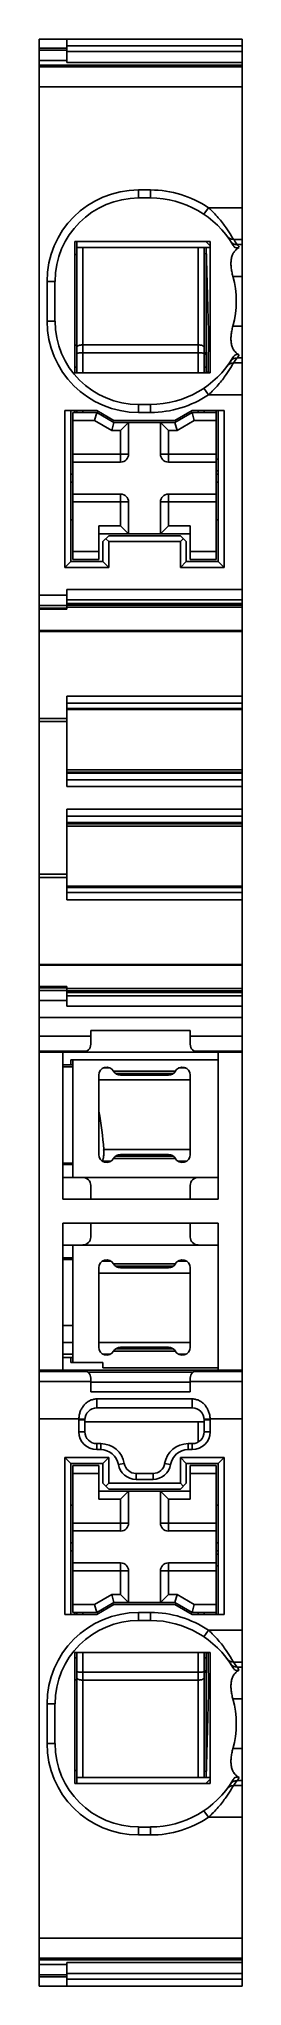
# Model space of a CAD drawing. Header units: millimetres. Extents: x 156 to 169, y 201 to 325.
import ezdxf

# ---------------------------------------------------------------- set-up
doc = ezdxf.new("R2010")
doc.units = ezdxf.units.MM
doc.header["$LTSCALE"] = 23.1
for name, color, linetype in [('0207B19300_DXF_CONTINUOUS_LINE', 7, 'CONTINUOUS'), ('0207B19400_DXF_CONTINUOUS_LINE', 7, 'CONTINUOUS'), ('0207L2XX00_DXF_CONTINUOUS_LINE', 7, 'CONTINUOUS'), ('0207P3XX00_DXF_CONTINUOUS_LINE', 7, 'CONTINUOUS')]:
    doc.layers.add(name, color=color, linetype=linetype)

msp = doc.modelspace()

# ---------------------------------------------------------------- linework, layer by layer
at = {"layer": '0207B19300_DXF_CONTINUOUS_LINE', "linetype": 'Continuous'}
for p, q in [((158.64, 312.3), (158.64, 311.72)), ((167.13, 311.92), (158.64, 311.92)), ((166.75, 311.92), (166.75, 311.72)), ((166.86, 312.3), (167.13, 312.03)), ((158.38, 252.61), (158.38, 260.1)), ((160.03, 254.07), (160.03, 259.14)), ((160.98, 259.39), (164.92, 259.39)), ((164.78, 259.24), (161.11, 259.24)), ((164.48, 259.14), (161.42, 259.14)), ((165.86, 259.14), (165.86, 254.07)), ((164.92, 253.82), (160.98, 253.82)), ((161.11, 253.97), (164.78, 253.97)), ((161.42, 254.07), (164.48, 254.07)), ((158.38, 240.81), (158.38, 248.3)), ((160.03, 241.78), (160.03, 246.85)), ((160.98, 247.1), (164.92, 247.1)), ((164.78, 246.95), (161.11, 246.95)), ((164.48, 246.85), (161.42, 246.85)), ((165.86, 246.85), (165.86, 241.78)), ((164.92, 241.52), (160.98, 241.52)), ((161.11, 241.67), (164.78, 241.67)), ((161.42, 241.78), (164.48, 241.78)), ((158.64, 213.96), (158.64, 214.54)), ((158.64, 214.34), (167.13, 214.34)), ((166.75, 214.54), (166.75, 214.34)), ((167.13, 214.23), (166.86, 213.96))]:
    msp.add_line(p, q, dxfattribs=at)
for centre, start, end in [((160.54, 259.14), 30, 180), ((165.35, 259.14), 0, 150), ((161.42, 259.64), 210, 270), ((164.48, 259.64), 270, 330), ((160.54, 254.07), 180, 330), ((161.42, 253.56), 90, 150), ((164.48, 253.56), 30, 90), ((165.35, 254.07), 210, 0), ((160.54, 246.85), 30, 180), ((165.35, 246.85), 0, 150), ((161.42, 247.35), 210, 270), ((164.48, 247.35), 270, 330), ((160.54, 241.78), 180, 330), ((161.42, 241.27), 90, 150), ((164.48, 241.27), 30, 90), ((165.35, 241.78), 210, 0)]:
    msp.add_arc(centre, 0.507, start, end, dxfattribs=at)
at = {"layer": '0207B19400_DXF_CONTINUOUS_LINE', "linetype": 'Continuous'}
for p, q in [((158.64, 303.93), (158.64, 311.72)), ((159.02, 303.93), (159.02, 311.92)), ((166.37, 311.92), (166.37, 303.93)), ((166.75, 311.72), (166.75, 303.93)), ((159.02, 305.71), (166.37, 305.71)), ((159.02, 305.21), (166.37, 305.21)), ((158.64, 301.4), (158.64, 301.52)), ((159.02, 301.4), (159.02, 301.52)), ((166.37, 301.52), (166.37, 301.4)), ((166.75, 301.52), (166.75, 301.4)), ((166.37, 237.02), (166.37, 235.73)), ((158.64, 224.74), (158.64, 224.86)), ((159.02, 224.74), (159.02, 224.86)), ((166.37, 224.86), (166.37, 224.74)), ((166.75, 224.86), (166.75, 224.74)), ((158.64, 214.54), (158.64, 222.32)), ((159.02, 214.34), (159.02, 222.32)), ((166.37, 222.32), (166.37, 214.34)), ((166.75, 222.32), (166.75, 214.54)), ((166.37, 221.05), (159.02, 221.05)), ((166.37, 220.55), (159.02, 220.55))]:
    msp.add_line(p, q, dxfattribs=at)
for points, knots in [([(158.64, 305.55), (158.64, 305.55), (158.64, 305.56), (158.64, 305.58), (158.65, 305.6), (158.67, 305.61), (158.68, 305.63), (158.7, 305.64), (158.72, 305.65), (158.75, 305.66), (158.78, 305.68), (158.81, 305.69), (158.84, 305.69), (158.88, 305.7), (158.94, 305.71), (158.99, 305.71), (159.02, 305.71)], [0, 0, 0, 0, 0.036762, 0.074971, 0.115873, 0.160395, 0.209137, 0.262415, 0.320319, 0.382758, 0.449506, 0.520225, 0.594491, 0.67181, 0.833328, 1, 1, 1, 1]), ([(166.75, 305.55), (166.75, 305.55), (166.75, 305.56), (166.74, 305.58), (166.73, 305.6), (166.72, 305.61), (166.7, 305.63), (166.68, 305.64), (166.66, 305.65), (166.64, 305.66), (166.61, 305.68), (166.58, 305.69), (166.55, 305.69), (166.5, 305.7), (166.44, 305.71), (166.39, 305.71), (166.37, 305.71)], [0, 0, 0, 0, 0.036762, 0.074971, 0.115873, 0.160395, 0.209137, 0.262415, 0.320319, 0.382758, 0.449506, 0.520225, 0.594491, 0.67181, 0.833328, 1, 1, 1, 1]), ([(158.64, 305.15), (158.64, 305.15), (158.64, 305.16), (158.64, 305.16), (158.64, 305.16), (158.65, 305.16), (158.65, 305.17), (158.65, 305.17), (158.66, 305.17), (158.67, 305.18), (158.68, 305.18), (158.7, 305.19), (158.73, 305.19), (158.75, 305.19), (158.78, 305.2), (158.81, 305.2), (158.84, 305.2), (158.89, 305.21), (158.94, 305.21), (158.99, 305.21), (159.02, 305.21)], [0, 0, 0, 0, 0.007399, 0.015485, 0.024785, 0.035643, 0.048264, 0.062767, 0.079212, 0.097626, 0.14035, 0.190786, 0.248598, 0.313326, 0.384417, 0.461238, 0.54309, 0.62922, 0.811068, 1, 1, 1, 1]), ([(166.75, 305.15), (166.75, 305.15), (166.75, 305.16), (166.75, 305.16), (166.74, 305.16), (166.74, 305.16), (166.74, 305.17), (166.73, 305.17), (166.73, 305.17), (166.72, 305.18), (166.7, 305.18), (166.68, 305.19), (166.66, 305.19), (166.64, 305.19), (166.61, 305.2), (166.58, 305.2), (166.55, 305.2), (166.5, 305.21), (166.44, 305.21), (166.39, 305.21), (166.37, 305.21)], [0, 0, 0, 0, 0.007399, 0.015485, 0.024785, 0.035643, 0.048264, 0.062767, 0.079212, 0.097626, 0.14035, 0.190786, 0.248598, 0.313326, 0.384417, 0.461238, 0.54309, 0.62922, 0.811068, 1, 1, 1, 1]), ([(158.64, 221.11), (158.64, 221.11), (158.64, 221.1), (158.64, 221.1), (158.64, 221.1), (158.65, 221.09), (158.65, 221.09), (158.65, 221.09), (158.66, 221.09), (158.67, 221.08), (158.68, 221.08), (158.7, 221.07), (158.73, 221.07), (158.75, 221.06), (158.78, 221.06), (158.81, 221.06), (158.84, 221.05), (158.89, 221.05), (158.94, 221.05), (158.99, 221.05), (159.02, 221.05)], [0, 0, 0, 0, 0.007399, 0.015485, 0.024785, 0.035643, 0.048264, 0.062767, 0.079212, 0.097626, 0.14035, 0.190786, 0.248598, 0.313326, 0.384417, 0.461238, 0.54309, 0.62922, 0.811068, 1, 1, 1, 1]), ([(166.75, 221.11), (166.75, 221.11), (166.75, 221.1), (166.75, 221.1), (166.74, 221.1), (166.74, 221.09), (166.74, 221.09), (166.73, 221.09), (166.73, 221.09), (166.72, 221.08), (166.7, 221.08), (166.68, 221.07), (166.66, 221.07), (166.64, 221.06), (166.61, 221.06), (166.58, 221.06), (166.55, 221.05), (166.5, 221.05), (166.44, 221.05), (166.39, 221.05), (166.37, 221.05)], [0, 0, 0, 0, 0.007399, 0.015485, 0.024785, 0.035643, 0.048264, 0.062767, 0.079212, 0.097626, 0.14035, 0.190786, 0.248598, 0.313326, 0.384417, 0.461238, 0.54309, 0.62922, 0.811068, 1, 1, 1, 1]), ([(158.64, 220.71), (158.64, 220.71), (158.64, 220.7), (158.64, 220.68), (158.65, 220.66), (158.67, 220.65), (158.68, 220.63), (158.7, 220.62), (158.72, 220.61), (158.75, 220.59), (158.78, 220.58), (158.81, 220.57), (158.84, 220.57), (158.88, 220.56), (158.94, 220.55), (158.99, 220.55), (159.02, 220.55)], [0, 0, 0, 0, 0.036762, 0.074971, 0.115873, 0.160395, 0.209137, 0.262415, 0.320319, 0.382758, 0.449506, 0.520225, 0.594491, 0.67181, 0.833328, 1, 1, 1, 1]), ([(166.75, 220.71), (166.75, 220.71), (166.75, 220.7), (166.74, 220.68), (166.73, 220.66), (166.72, 220.65), (166.7, 220.63), (166.68, 220.62), (166.66, 220.61), (166.64, 220.59), (166.61, 220.58), (166.58, 220.57), (166.55, 220.57), (166.5, 220.56), (166.44, 220.55), (166.39, 220.55), (166.37, 220.55)], [0, 0, 0, 0, 0.036762, 0.074971, 0.115873, 0.160395, 0.209137, 0.262415, 0.320319, 0.382758, 0.449506, 0.520225, 0.594491, 0.67181, 0.833328, 1, 1, 1, 1])]:
    msp.add_open_spline(points, degree=3, knots=knots, dxfattribs=at)
at = {"layer": '0207L2XX00_DXF_CONTINUOUS_LINE', "linetype": 'Continuous'}
for p, q in [((158.38, 292.02), (158.38, 301.4)), ((159.91, 301.4), (158.38, 301.4)), ((159.77, 300.89), (158.38, 300.89)), ((159.91, 301.4), (159.77, 300.89)), ((160.87, 300.26), (159.77, 300.89)), ((161, 300.76), (159.91, 301.4)), ((161, 300.76), (160.87, 300.26)), ((164.89, 300.76), (161, 300.76)), ((161.93, 300.76), (161.43, 300.26)), ((161.93, 298.74), (161.93, 300.76)), ((163.96, 300.76), (163.96, 298.74)), ((163.96, 300.76), (164.47, 300.26)), ((165.99, 301.4), (164.89, 300.76)), ((164.89, 300.76), (165.03, 300.26)), ((166.12, 300.89), (165.03, 300.26)), ((167.51, 301.4), (165.99, 301.4)), ((166.12, 300.89), (165.99, 301.4)), ((167.51, 300.89), (166.12, 300.89)), ((167.51, 301.4), (167.51, 292.02)), ((161.43, 300.26), (160.87, 300.26)), ((161.43, 298.23), (161.43, 300.26)), ((164.47, 298.23), (164.47, 300.26)), ((165.03, 300.26), (164.47, 300.26)), ((161.93, 298.74), (158.38, 298.74)), ((161.43, 298.23), (158.38, 298.23)), ((167.51, 298.74), (163.96, 298.74)), ((167.51, 298.23), (164.47, 298.23)), ((161.43, 296.2), (158.38, 296.2)), ((161.93, 295.69), (158.38, 295.69)), ((161.43, 294.17), (161.43, 296.2)), ((161.93, 293.67), (161.93, 295.69)), ((163.96, 295.69), (163.96, 293.67)), ((167.51, 295.69), (163.96, 295.69)), ((164.47, 294.17), (164.47, 296.2)), ((167.51, 296.2), (164.47, 296.2)), ((160.03, 292.02), (160.03, 294.17)), ((160.03, 294.17), (161.43, 294.17)), ((165.86, 293.67), (160.03, 293.67)), ((161.93, 293.67), (161.43, 294.17)), ((163.96, 293.67), (164.47, 294.17)), ((164.47, 294.17), (165.86, 294.17)), ((165.86, 292.02), (165.86, 294.17)), ((160.03, 292.53), (158.38, 292.53)), ((160.03, 292.02), (158.38, 292.02)), ((167.51, 292.53), (165.86, 292.53)), ((167.51, 292.02), (165.86, 292.02)), ((158.38, 234.24), (160.03, 234.24)), ((158.38, 224.86), (158.38, 234.24)), ((158.38, 233.73), (160.03, 233.73)), ((160.03, 232.09), (160.03, 234.24)), ((165.86, 234.24), (167.51, 234.24)), ((165.86, 232.09), (165.86, 234.24)), ((165.86, 233.73), (167.51, 233.73)), ((167.51, 224.86), (167.51, 234.24)), ((165.86, 232.59), (160.03, 232.59)), ((161.93, 232.59), (161.43, 232.09)), ((161.93, 230.56), (161.93, 232.59)), ((163.96, 232.59), (163.96, 230.56)), ((163.96, 232.59), (164.47, 232.09)), ((161.43, 232.09), (160.03, 232.09)), ((161.43, 230.06), (161.43, 232.09)), ((165.86, 232.09), (164.47, 232.09)), ((164.47, 230.06), (164.47, 232.09)), ((161.93, 230.56), (158.38, 230.56)), ((158.38, 230.06), (161.43, 230.06)), ((167.51, 230.56), (163.96, 230.56)), ((164.47, 230.06), (167.51, 230.06)), ((158.38, 228.03), (161.43, 228.03)), ((158.38, 227.52), (161.93, 227.52)), ((161.43, 226), (161.43, 228.03)), ((161.93, 225.5), (161.93, 227.52)), ((163.96, 227.52), (167.51, 227.52)), ((163.96, 227.52), (163.96, 225.5)), ((164.47, 228.03), (167.51, 228.03)), ((164.47, 226), (164.47, 228.03)), ((158.38, 225.37), (159.77, 225.37)), ((158.38, 224.86), (159.91, 224.86)), ((159.77, 225.37), (160.87, 226)), ((159.77, 225.37), (159.91, 224.86)), ((159.91, 224.86), (161, 225.5)), ((160.87, 226), (161.43, 226)), ((161, 225.5), (160.87, 226)), ((161, 225.5), (164.89, 225.5)), ((161.93, 225.5), (161.43, 226)), ((163.96, 225.5), (164.47, 226)), ((164.47, 226), (165.03, 226)), ((164.89, 225.5), (165.03, 226)), ((164.89, 225.5), (165.99, 224.86)), ((165.03, 226), (166.12, 225.37)), ((165.99, 224.86), (166.12, 225.37)), ((165.99, 224.86), (167.51, 224.86)), ((166.12, 225.37), (167.51, 225.37))]:
    msp.add_line(p, q, dxfattribs=at)
for centre, start, end in [((161.43, 298.74), 270, 0), ((164.47, 298.74), 180, 270), ((161.43, 295.69), 0, 90), ((164.47, 295.69), 90, 180), ((161.43, 230.56), 270, 0), ((164.47, 230.56), 180, 270), ((161.43, 227.52), 0, 90), ((164.47, 227.52), 90, 180)]:
    msp.add_arc(centre, 0.507, start, end, dxfattribs=at)
at = {"layer": '0207P3XX00_DXF_CONTINUOUS_LINE', "linetype": 'Continuous'}
for p, q in [((156.23, 262.81), (156.23, 325.22)), ((169.16, 325.22), (156.23, 325.22)), ((158, 324.64), (156.23, 324.64)), ((158, 324.5), (156.23, 324.5)), ((158, 323.72), (158, 325.22)), ((169.16, 324.79), (158, 324.79)), ((169.16, 324.43), (158, 324.43)), ((169.16, 314.46), (169.16, 325.22)), ((158, 323.85), (156.23, 323.85)), ((169.16, 323.55), (156.23, 323.55)), ((158, 323.51), (156.23, 323.51)), ((158, 323.51), (156.23, 323.51)), ((169.16, 323.44), (156.23, 323.44)), ((169.16, 323.72), (158, 323.72)), ((158, 323.48), (158, 323.51)), ((169.16, 323.48), (158, 323.48)), ((169.16, 323.48), (158, 323.48)), ((169.16, 322.18), (156.23, 322.18)), ((162.57, 315.09), (162.57, 315.59)), ((163.33, 315.59), (162.57, 315.59)), ((163.33, 315.09), (163.33, 315.59)), ((163.33, 315.09), (162.57, 315.09)), ((166.73, 314.04), (167.02, 314.46)), ((169.16, 314.46), (167.02, 314.46)), ((169.16, 302.53), (169.16, 314.46)), ((158.51, 312.3), (158.51, 303.93)), ((158.51, 312.3), (167.13, 312.3)), ((166.88, 311.92), (167.03, 306.57)), ((166.88, 311.92), (166.88, 303.99)), ((167.13, 312.3), (167.13, 303.93)), ((169.16, 312.44), (168.61, 312.44)), ((169.16, 312.11), (168.84, 312.11)), ((158.51, 311.47), (158.64, 311.47)), ((166.75, 311.52), (166.88, 311.54)), ((156.74, 309.76), (156.74, 307.23)), ((157.24, 309.76), (156.74, 309.76)), ((157.24, 309.76), (157.24, 307.23)), ((169.16, 310.08), (168.57, 310.08)), ((157.24, 307.23), (156.74, 307.23)), ((169.16, 306.91), (168.57, 306.91)), ((158.51, 305.69), (158.64, 305.69)), ((167.03, 306.57), (167, 303.95)), ((167.13, 306.57), (167.03, 306.57)), ((158.64, 304.29), (158.51, 304.29)), ((166.75, 305.25), (166.88, 305.08)), ((166.88, 304.29), (166.75, 304.29)), ((169.16, 304.56), (168.61, 304.56)), ((169.16, 304.89), (168.84, 304.89)), ((167.13, 303.93), (158.51, 303.93)), ((167, 303.95), (166.88, 303.99)), ((167, 303.95), (167.13, 303.95)), ((162.57, 301.91), (162.57, 301.4)), ((162.57, 301.91), (163.33, 301.91)), ((163.33, 301.91), (163.33, 301.4)), ((166.73, 302.95), (167.02, 302.53)), ((169.16, 302.53), (167.02, 302.53)), ((169.16, 287.43), (169.16, 302.53)), ((157.88, 301.52), (157.88, 291.51)), ((157.88, 301.52), (159.91, 301.52)), ((158.26, 301.52), (158.26, 291.89)), ((158.51, 301.4), (158.51, 301.52)), ((161, 300.89), (159.91, 301.52)), ((164.89, 300.89), (161, 300.89)), ((162.57, 301.4), (163.33, 301.4)), ((165.99, 301.52), (164.89, 300.89)), ((165.99, 301.52), (168.02, 301.52)), ((167.51, 301.52), (167.51, 301.4)), ((167.64, 291.89), (167.64, 301.52)), ((168.02, 291.51), (168.02, 301.52)), ((167.64, 298.43), (167.51, 298.43)), ((158.38, 297.47), (158.26, 297.47)), ((158.38, 296.96), (158.26, 296.96)), ((167.64, 297.67), (167.51, 297.67)), ((167.64, 297.47), (167.51, 297.47)), ((167.64, 296.96), (167.51, 296.96)), ((158.26, 294.55), (158.38, 294.55)), ((167.51, 294.55), (167.64, 294.55)), ((160.67, 293.54), (160.29, 293.16)), ((160.29, 293.16), (160.29, 291.89)), ((160.48, 293.35), (160.67, 293.16)), ((165.23, 293.54), (160.67, 293.54)), ((160.67, 293.16), (160.67, 291.51)), ((165.23, 293.16), (160.67, 293.16)), ((165.61, 293.16), (165.23, 293.54)), ((165.42, 293.35), (165.23, 293.16)), ((165.23, 291.51), (165.23, 293.16)), ((165.61, 291.89), (165.61, 293.16)), ((158.26, 291.89), (157.88, 291.51)), ((160.29, 291.89), (158.26, 291.89)), ((160.29, 291.89), (160.67, 291.51)), ((165.61, 291.89), (165.23, 291.51)), ((167.64, 291.89), (165.61, 291.89)), ((167.64, 291.89), (168.02, 291.51)), ((160.67, 291.51), (157.88, 291.51)), ((168.02, 291.51), (165.23, 291.51)), ((158, 289.75), (156.23, 289.75)), ((158, 288.85), (158, 290.1)), ((158, 290.1), (169.16, 290.1)), ((169.16, 289.44), (158, 289.44)), ((158, 289.09), (156.23, 289.09)), ((158, 288.92), (156.23, 288.92)), ((156.23, 288.85), (158, 288.85)), ((169.16, 289.22), (158, 289.22)), ((158, 289.12), (169.16, 289.12)), ((169.16, 288.98), (158, 288.98)), ((169.16, 287.49), (156.23, 287.49)), ((169.16, 287.43), (156.23, 287.43)), ((169.16, 275.17), (169.16, 287.43)), ((158, 281.88), (158, 283.31)), ((158, 283.31), (169.16, 283.31)), ((158, 282.85), (169.16, 282.85)), ((158, 282.52), (169.16, 282.52)), ((158, 282.46), (169.16, 282.46)), ((158, 281.88), (156.23, 281.88)), ((158, 281.69), (156.23, 281.69)), ((158, 281.69), (158, 281.88)), ((158, 277.54), (158, 281.69)), ((169.16, 278.61), (158, 278.61)), ((169.16, 278.46), (158, 278.46)), ((169.16, 278.4), (158, 278.4)), ((169.16, 277.98), (158, 277.98)), ((169.16, 277.54), (158, 277.54)), ((158, 271.95), (158, 276.09)), ((169.16, 276.09), (158, 276.09)), ((169.16, 275.66), (158, 275.66)), ((169.16, 275.24), (158, 275.24)), ((169.16, 275.17), (158, 275.17)), ((158, 275.02), (169.16, 275.02)), ((169.16, 266.2), (169.16, 275.17)), ((158, 271.95), (156.23, 271.95)), ((158, 271.75), (156.23, 271.75)), ((158, 271.75), (158, 271.95)), ((158, 270.32), (158, 271.75)), ((158, 271.18), (169.16, 271.18)), ((158, 271.11), (169.16, 271.11)), ((169.16, 270.78), (158, 270.78)), ((169.16, 270.32), (158, 270.32)), ((169.16, 266.2), (156.23, 266.2)), ((169.16, 266.14), (156.23, 266.14)), ((169.16, 262.81), (169.16, 266.2)), ((156.23, 264.78), (158, 264.78)), ((158, 264.71), (156.23, 264.71)), ((158, 264.54), (156.23, 264.54)), ((158, 263.53), (158, 264.78)), ((169.16, 264.65), (158, 264.65)), ((158, 263.89), (156.23, 263.89)), ((158, 264.51), (169.16, 264.51)), ((169.16, 264.41), (158, 264.41)), ((169.16, 264.19), (158, 264.19)), ((158, 263.53), (169.16, 263.53)), ((156.23, 262.81), (169.16, 262.81)), ((156.23, 237.22), (156.23, 262.81)), ((169.16, 211.8), (169.16, 262.81)), ((159.53, 261.62), (156.23, 261.62)), ((159.53, 261.99), (165.86, 261.99)), ((159.53, 261.1), (159.53, 261.99)), ((165.86, 261.1), (165.86, 261.99)), ((169.16, 261.62), (165.86, 261.62)), ((156.23, 260.67), (159.28, 260.67)), ((169.16, 260.6), (156.23, 260.6)), ((157.75, 251.22), (157.75, 260.6)), ((157.75, 259.79), (158.38, 259.79)), ((158.38, 259.66), (157.75, 259.66)), ((167.64, 260.1), (158.26, 260.1)), ((158.26, 259.79), (158.26, 260.1)), ((160.77, 259.59), (160.31, 259.59)), ((165.59, 259.59), (165.12, 259.59)), ((166.1, 260.67), (169.16, 260.67)), ((167.64, 260.6), (167.64, 251.22)), ((165.86, 258.83), (160.03, 258.83)), ((158.38, 253.51), (157.75, 253.51)), ((157.75, 253.44), (158.38, 253.44)), ((160.81, 253.64), (160.27, 253.64)), ((165.86, 254.4), (160.34, 254.4)), ((165.62, 253.64), (165.09, 253.64)), ((167.64, 252.61), (157.75, 252.61)), ((159.53, 251.22), (157.75, 251.22)), ((159.53, 252.1), (159.53, 251.22)), ((159.53, 251.22), (165.86, 251.22)), ((165.86, 251.22), (165.86, 252.1)), ((167.64, 251.22), (165.86, 251.22)), ((157.75, 249.7), (159.53, 249.7)), ((157.75, 240.32), (157.75, 249.7)), ((165.86, 249.7), (159.53, 249.7)), ((159.53, 249.7), (159.53, 248.81)), ((165.86, 249.7), (167.64, 249.7)), ((165.86, 248.81), (165.86, 249.7)), ((167.64, 249.7), (167.64, 240.32)), ((167.64, 248.3), (157.75, 248.3)), ((157.75, 247.48), (158.38, 247.48)), ((158.38, 247.37), (157.75, 247.37)), ((160.81, 247.27), (160.27, 247.27)), ((165.62, 247.27), (165.09, 247.27)), ((165.86, 246.51), (160.03, 246.51)), ((158.38, 243.16), (157.75, 243.16)), ((158.38, 242.09), (157.75, 242.09)), ((158.38, 241.33), (157.75, 241.33)), ((157.75, 241.13), (158.38, 241.13)), ((158.26, 240.81), (158.26, 241.13)), ((165.86, 242.09), (160.03, 242.09)), ((160.77, 241.33), (160.31, 241.33)), ((165.59, 241.33), (165.12, 241.33)), ((156.23, 240.32), (169.16, 240.32)), ((156.23, 240.24), (159.28, 240.24)), ((158.26, 240.81), (160.29, 240.81)), ((159.35, 240.19), (166.03, 240.19)), ((159.53, 238.93), (159.53, 239.81)), ((160.29, 240.81), (160.29, 240.46)), ((167.64, 240.46), (160.29, 240.46)), ((165.86, 238.93), (165.86, 239.81)), ((166.1, 240.24), (169.16, 240.24)), ((159.53, 239.6), (156.23, 239.6)), ((165.86, 239.55), (159.53, 239.55)), ((159.53, 238.93), (165.86, 238.93)), ((159.91, 238.48), (165.99, 238.48)), ((159.91, 237.91), (159.91, 238.48)), ((169.16, 239.6), (165.86, 239.6)), ((165.99, 238.48), (165.99, 237.91)), ((156.23, 237.22), (158.77, 237.22)), ((156.23, 201.03), (156.23, 237.22)), ((158.77, 237.22), (159.15, 237.19)), ((159.91, 237.91), (165.99, 237.91)), ((167.13, 237.22), (166.75, 237.19)), ((167.13, 237.22), (169.16, 237.22)), ((158.76, 237.15), (159.14, 237.15)), ((158.76, 236.39), (158.76, 237.15)), ((159.14, 236.39), (158.76, 236.39)), ((159.14, 236.39), (159.14, 237.15)), ((166.75, 237.02), (159.14, 237.02)), ((166.75, 237.15), (167.13, 237.15)), ((166.75, 237.15), (166.75, 236.39)), ((167.13, 236.39), (166.75, 236.39)), ((167.13, 237.15), (167.13, 236.39)), ((157.88, 234.75), (160.67, 234.75)), ((158.26, 234.37), (157.88, 234.75)), ((157.88, 234.75), (157.88, 224.74)), ((160.16, 235.63), (159.91, 235.63)), ((159.91, 235.25), (159.91, 235.63)), ((160.16, 235.25), (159.91, 235.25)), ((160.16, 235.25), (160.16, 235.63)), ((160.29, 234.37), (160.67, 234.75)), ((160.67, 234.75), (160.67, 233.1)), ((165.23, 234.75), (168.02, 234.75)), ((165.61, 234.37), (165.23, 234.75)), ((165.23, 233.1), (165.23, 234.75)), ((165.99, 235.63), (165.73, 235.63)), ((165.73, 235.25), (165.73, 235.63)), ((165.99, 235.25), (165.73, 235.25)), ((165.99, 235.63), (165.99, 235.25)), ((167.64, 234.37), (168.02, 234.75)), ((168.02, 224.74), (168.02, 234.75)), ((158.26, 234.37), (160.29, 234.37)), ((158.26, 234.37), (158.26, 224.74)), ((160.29, 234.37), (160.29, 233.1)), ((161.66, 234.36), (161.28, 234.3)), ((163.49, 233.73), (162.41, 233.73)), ((162.41, 233.35), (162.41, 233.73)), ((163.49, 233.73), (163.49, 233.35)), ((164.61, 234.3), (164.23, 234.36)), ((165.61, 234.37), (167.64, 234.37)), ((165.61, 233.1), (165.61, 234.37)), ((167.64, 224.74), (167.64, 234.37)), ((160.29, 233.1), (160.67, 232.72)), ((160.48, 232.91), (160.67, 233.1)), ((160.67, 233.1), (165.23, 233.1)), ((160.67, 232.72), (165.23, 232.72)), ((163.49, 233.35), (162.41, 233.35)), ((165.23, 232.72), (165.61, 233.1)), ((165.42, 232.91), (165.23, 233.1)), ((158.26, 231.71), (158.38, 231.71)), ((167.51, 231.71), (167.64, 231.71)), ((158.26, 229.3), (158.38, 229.3)), ((158.26, 228.79), (158.38, 228.79)), ((167.51, 229.3), (167.64, 229.3)), ((167.51, 228.79), (167.64, 228.79)), ((167.64, 228.59), (167.51, 228.59)), ((167.64, 227.83), (167.51, 227.83)), ((158.51, 224.74), (158.51, 224.86)), ((161, 225.37), (159.91, 224.74)), ((164.89, 225.37), (161, 225.37)), ((163.33, 224.86), (162.57, 224.86)), ((162.57, 224.35), (162.57, 224.86)), ((163.33, 224.35), (163.33, 224.86)), ((165.99, 224.74), (164.89, 225.37)), ((167.51, 224.86), (167.51, 224.74)), ((159.91, 224.74), (157.88, 224.74)), ((163.33, 224.35), (162.57, 224.35)), ((168.02, 224.74), (165.99, 224.74)), ((166.73, 223.31), (167.02, 223.73)), ((167.02, 223.73), (169.16, 223.73)), ((167.13, 222.32), (158.51, 222.32)), ((158.51, 222.32), (158.51, 213.96)), ((167, 222.3), (166.88, 222.27)), ((167, 222.3), (167.13, 222.3)), ((167, 222.3), (167.03, 219.69)), ((167.13, 222.32), (167.13, 213.96)), ((158.64, 221.97), (158.51, 221.97)), ((166.88, 221.97), (166.75, 221.97)), ((166.88, 221.18), (166.75, 221.01)), ((166.88, 214.34), (166.88, 222.27)), ((168.61, 221.7), (169.16, 221.7)), ((168.84, 221.37), (169.16, 221.37)), ((158.51, 220.57), (158.64, 220.57)), ((157.24, 219.03), (156.74, 219.03)), ((156.74, 219.03), (156.74, 216.5)), ((157.24, 219.03), (157.24, 216.5)), ((167.03, 219.69), (166.88, 214.34)), ((167.13, 219.69), (167.03, 219.69)), ((168.57, 219.35), (169.16, 219.35)), ((157.24, 216.5), (156.74, 216.5)), ((168.57, 216.18), (169.16, 216.18)), ((158.51, 214.79), (158.64, 214.79)), ((167.13, 213.96), (158.51, 213.96)), ((166.75, 214.74), (166.88, 214.72)), ((168.61, 213.82), (169.16, 213.82)), ((168.84, 214.15), (169.16, 214.15)), ((162.57, 211.17), (163.33, 211.17)), ((162.57, 211.17), (162.57, 210.67)), ((163.33, 211.17), (163.33, 210.67)), ((166.73, 212.22), (167.02, 211.8)), ((167.02, 211.8), (169.16, 211.8)), ((169.16, 201.03), (169.16, 211.8)), ((162.57, 210.67), (163.33, 210.67)), ((169.16, 204.08), (156.23, 204.08)), ((169.16, 202.82), (156.23, 202.82)), ((156.23, 202.75), (158, 202.75)), ((158, 202.75), (156.23, 202.75)), ((169.16, 202.71), (156.23, 202.71)), ((158, 202.78), (169.16, 202.78)), ((158, 202.78), (169.16, 202.78)), ((158, 202.75), (158, 202.78)), ((158, 202.54), (169.16, 202.54)), ((158, 201.03), (158, 202.54)), ((158, 202.41), (156.23, 202.41)), ((158, 201.75), (156.23, 201.75)), ((158, 201.62), (156.23, 201.62)), ((169.16, 201.83), (158, 201.83)), ((169.16, 201.47), (158, 201.47)), ((156.23, 201.03), (169.16, 201.03))]:
    msp.add_line(p, q, dxfattribs=at)
for centre, radius, start, end in [((162.57, 309.76), 5.83, 90, 180), ((163.33, 309), 6.59, 55.9355, 90), ((162.57, 309.76), 5.32, 90, 180), ((163.33, 309), 6.08, 30.5099, 90), ((168.61, 312.94), 0.507, 216.7111, 270.0353), ((168.84, 312.61), 0.507, 213.231, 270.0323), ((163.33, 308.5), 6.59, 33.2261, 36.7066), ((164.77, 308.78), 5.26, 36.8609, 39.317), ((162.82, 308.5), 5.97, 344.605, 15.395), ((162.57, 307.23), 5.83, 180, 270), ((162.57, 307.23), 5.32, 180, 270), ((163.33, 307.99), 6.08, 270, 329.4899), ((168.61, 304.05), 0.507, 89.9647, 143.2889), ((168.84, 304.38), 0.507, 89.9677, 146.769), ((163.33, 308.5), 6.59, 323.2934, 326.7739), ((164.76, 308.23), 5.28, 320.6877, 323.1344), ((163.33, 307.99), 6.59, 270, 304.0645), ((159.02, 261.1), 0.507, 270, 0), ((166.37, 261.1), 0.507, 180, 270), ((139.76, 252.99), 20.64, 3.9127, 10.7206), ((159.02, 252.1), 0.507, 0, 90), ((166.37, 252.1), 0.507, 90, 180), ((159.02, 248.81), 0.507, 270, 0), ((166.37, 248.81), 0.507, 180, 270), ((159.02, 239.81), 0.507, 0, 90), ((166.37, 239.81), 0.507, 90, 180), ((159.91, 237.15), 1.14, 176.7526, 180), ((159.91, 237.15), 0.76, 90, 180), ((165.99, 237.15), 0.76, 0, 90), ((165.99, 237.15), 1.14, 0.0002, 3.2474), ((159.91, 236.39), 1.14, 180, 270), ((159.91, 236.39), 0.76, 180, 270), ((165.99, 236.39), 1.14, 270, 0), ((165.99, 236.39), 0.76, 270, 0), ((160.16, 234.11), 1.52, 9.5941, 90), ((160.16, 234.11), 1.14, 9.5938, 90), ((165.73, 234.11), 1.52, 90, 170.4059), ((165.73, 234.11), 1.14, 90, 170.4054), ((162.41, 234.49), 1.14, 189.5944, 270), ((162.41, 234.49), 0.76, 189.5941, 270), ((163.49, 234.49), 0.76, 270, 350.4059), ((163.49, 234.49), 1.14, 270, 350.4065), ((162.57, 219.03), 5.83, 90, 180), ((163.33, 218.27), 6.59, 55.9355, 90), ((162.57, 219.03), 5.32, 90, 180), ((163.33, 218.27), 6.08, 30.5101, 90), ((168.61, 222.21), 0.507, 216.7111, 270.0353), ((168.84, 221.88), 0.507, 213.231, 270.0323), ((163.33, 217.76), 6.59, 33.2261, 36.7066), ((164.77, 218.04), 5.25, 36.8609, 39.317), ((162.82, 217.76), 5.97, 344.605, 15.395), ((162.57, 216.5), 5.83, 180, 270), ((162.57, 216.5), 5.32, 180, 270), ((163.33, 217.26), 6.08, 270, 329.4901), ((168.61, 213.32), 0.507, 89.9647, 143.2889), ((168.84, 213.64), 0.507, 89.9677, 146.769), ((163.33, 217.76), 6.59, 323.2934, 326.7739), ((164.76, 217.49), 5.27, 320.6872, 323.1349), ((163.33, 217.26), 6.59, 270, 304.0645)]:
    msp.add_arc(centre, radius, start, end, dxfattribs=at)
for points, knots in [([(168.61, 312.44), (168.57, 312.51), (168.42, 312.76), (168.12, 313.23), (167.64, 313.85), (167.24, 314.26), (167.02, 314.46)], [0, 0, 0, 0, 0.096547, 0.335321, 0.653849, 1, 1, 1, 1]), ([(168.98, 311.93), (168.95, 311.91), (168.89, 311.88), (168.81, 311.81), (168.73, 311.74), (168.66, 311.65), (168.6, 311.56), (168.55, 311.46), (168.51, 311.34), (168.48, 311.22), (168.46, 311.09), (168.45, 310.91), (168.46, 310.67), (168.5, 310.38), (168.55, 310.18), (168.57, 310.08)], [0, 0, 0, 0, 0.050425, 0.101165, 0.152568, 0.205054, 0.259076, 0.315084, 0.373457, 0.434454, 0.498171, 0.564535, 0.704123, 0.850427, 1, 1, 1, 1]), ([(168.98, 311.93), (168.96, 311.92), (168.93, 311.91), (168.88, 311.89), (168.83, 311.89), (168.77, 311.9), (168.71, 311.93), (168.66, 311.97), (168.61, 312.03), (168.58, 312.07), (168.57, 312.09)], [0, 0, 0, 0, 0.102158, 0.20576, 0.313624, 0.429972, 0.55859, 0.699418, 0.848208, 1, 1, 1, 1]), ([(168.57, 306.91), (168.55, 306.81), (168.5, 306.62), (168.46, 306.32), (168.45, 306.08), (168.46, 305.9), (168.48, 305.77), (168.51, 305.65), (168.55, 305.54), (168.6, 305.43), (168.66, 305.34), (168.73, 305.26), (168.81, 305.18), (168.89, 305.12), (168.95, 305.08), (168.98, 305.06)], [0, 0, 0, 0, 0.149573, 0.295877, 0.435465, 0.501829, 0.565546, 0.626543, 0.684916, 0.740924, 0.794946, 0.847432, 0.898835, 0.949575, 1, 1, 1, 1]), ([(167.02, 302.53), (167.24, 302.73), (167.64, 303.14), (168.12, 303.76), (168.42, 304.23), (168.57, 304.49), (168.61, 304.56)], [0, 0, 0, 0, 0.346145, 0.664671, 0.903449, 1, 1, 1, 1]), ([(168.57, 304.9), (168.58, 304.92), (168.61, 304.97), (168.66, 305.02), (168.71, 305.06), (168.77, 305.09), (168.83, 305.1), (168.88, 305.1), (168.93, 305.09), (168.96, 305.07), (168.98, 305.06)], [0, 0, 0, 0, 0.151792, 0.300583, 0.441411, 0.57003, 0.686378, 0.794241, 0.897842, 1, 1, 1, 1]), ([(160.25, 253.65), (160.26, 253.66), (160.27, 253.67), (160.28, 253.69), (160.29, 253.72), (160.3, 253.75), (160.31, 253.78), (160.33, 253.84), (160.34, 253.92), (160.35, 254.03), (160.35, 254.14), (160.35, 254.27), (160.35, 254.36), (160.34, 254.4)], [0, 0, 0, 0, 0.026692, 0.058349, 0.09545, 0.138187, 0.186568, 0.240469, 0.363828, 0.505562, 0.661914, 0.828383, 1, 1, 1, 1]), ([(158.77, 237.22), (158.77, 237.3), (158.79, 237.41), (158.82, 237.57), (158.87, 237.72), (158.95, 237.89), (159.07, 238.05), (159.17, 238.17), (159.26, 238.24), (159.35, 238.31), (159.45, 238.37), (159.56, 238.42), (159.67, 238.45), (159.79, 238.48), (159.87, 238.48), (159.91, 238.48)], [0, 0, 0, 0, 0.127259, 0.190613, 0.253623, 0.378331, 0.501571, 0.562929, 0.624274, 0.685785, 0.747644, 0.809995, 0.872902, 0.936303, 1, 1, 1, 1]), ([(165.99, 238.48), (166.03, 238.48), (166.11, 238.48), (166.22, 238.45), (166.34, 238.42), (166.44, 238.37), (166.54, 238.31), (166.64, 238.24), (166.72, 238.17), (166.83, 238.05), (166.94, 237.89), (167.02, 237.72), (167.07, 237.57), (167.11, 237.41), (167.12, 237.3), (167.13, 237.22)], [0, 0, 0, 0, 0.063697, 0.127097, 0.190006, 0.252358, 0.314217, 0.37573, 0.437075, 0.498433, 0.621671, 0.746376, 0.809385, 0.872739, 1, 1, 1, 1]), ([(168.61, 221.7), (168.57, 221.77), (168.42, 222.02), (168.12, 222.5), (167.64, 223.12), (167.24, 223.53), (167.02, 223.73)], [0, 0, 0, 0, 0.096547, 0.335321, 0.653849, 1, 1, 1, 1]), ([(168.98, 221.2), (168.95, 221.18), (168.89, 221.14), (168.81, 221.08), (168.73, 221), (168.66, 220.92), (168.6, 220.83), (168.55, 220.72), (168.51, 220.61), (168.48, 220.49), (168.46, 220.36), (168.45, 220.18), (168.46, 219.94), (168.5, 219.64), (168.55, 219.44), (168.57, 219.35)], [0, 0, 0, 0, 0.050425, 0.101165, 0.152568, 0.205054, 0.259076, 0.315084, 0.373457, 0.434454, 0.498171, 0.564535, 0.704123, 0.850427, 1, 1, 1, 1]), ([(168.98, 221.2), (168.96, 221.19), (168.93, 221.17), (168.88, 221.16), (168.83, 221.15), (168.77, 221.17), (168.71, 221.19), (168.66, 221.24), (168.61, 221.29), (168.58, 221.34), (168.57, 221.36)], [0, 0, 0, 0, 0.102158, 0.20576, 0.313622, 0.429971, 0.558591, 0.699418, 0.848208, 1, 1, 1, 1]), ([(168.57, 216.18), (168.55, 216.08), (168.5, 215.88), (168.46, 215.59), (168.45, 215.35), (168.46, 215.16), (168.48, 215.04), (168.51, 214.91), (168.55, 214.8), (168.6, 214.7), (168.66, 214.6), (168.73, 214.52), (168.81, 214.45), (168.89, 214.38), (168.95, 214.35), (168.98, 214.33)], [0, 0, 0, 0, 0.149573, 0.295877, 0.435465, 0.501829, 0.565546, 0.626543, 0.684916, 0.740924, 0.794946, 0.847432, 0.898835, 0.949575, 1, 1, 1, 1]), ([(167.02, 211.8), (167.24, 212), (167.64, 212.41), (168.12, 213.03), (168.42, 213.5), (168.57, 213.75), (168.61, 213.82)], [0, 0, 0, 0, 0.346145, 0.664671, 0.903448, 1, 1, 1, 1]), ([(168.57, 214.17), (168.58, 214.19), (168.61, 214.23), (168.66, 214.29), (168.71, 214.33), (168.77, 214.36), (168.83, 214.37), (168.88, 214.37), (168.93, 214.35), (168.96, 214.34), (168.98, 214.33)], [0, 0, 0, 0, 0.151792, 0.300583, 0.44141, 0.570029, 0.686378, 0.79424, 0.897842, 1, 1, 1, 1])]:
    msp.add_open_spline(points, degree=3, knots=knots, dxfattribs=at)

doc.saveas('drawing.dxf')
